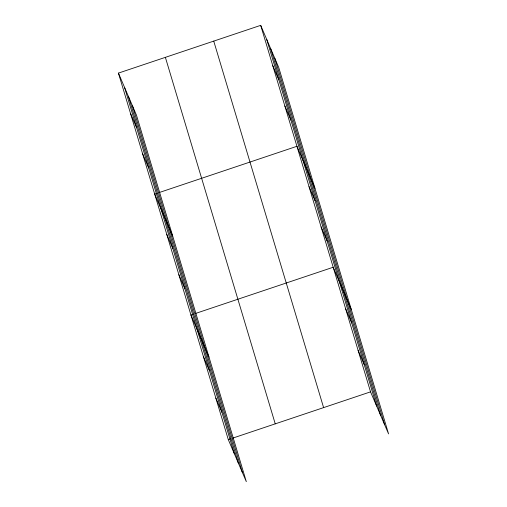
<?xml version="1.0" encoding="UTF-8"?>
<svg xmlns="http://www.w3.org/2000/svg" width="507" height="507" viewBox="0 0 507 507"><rect width="100%" height="100%" fill="white"/><g stroke="black" fill="none" stroke-linecap="round" stroke-linejoin="round"><path stroke-width="0.76" d="M118.429 73.103L136.453 115.146L246.313 481.65L228.296 439.613L118.429 73.103L260.687 25.35L278.704 67.387L388.571 433.897L370.547 391.854L260.687 25.35M156.923 193.3L154.686 194.054L172.703 236.091M159.16 192.552L296.944 146.295L314.961 188.338M193.18 314.251L190.943 314.999L208.96 357.036M195.41 313.497L333.194 267.246L351.212 309.283M228.296 439.613L230.533 438.859M232.77 438.111L370.547 391.854M272.772 65.663L278.85 79.846M284.858 105.982L290.936 120.159M309.023 186.614L315.101 200.791M321.108 226.927L327.186 241.11M345.647 308.782L351.725 322.959M358.1 350.318L364.178 364.501M130.514 113.422L136.592 127.599M142.6 153.735L148.678 167.918M166.771 234.367L172.849 248.55M178.857 274.686L184.935 288.863M203.396 356.535L209.473 370.718M215.843 398.071L221.92 412.254M274.762 58.197L384.629 424.701M270.7 48.723L380.567 415.227M266.764 39.533L376.625 406.037M213.739 41.111L323.605 407.615M165.377 57.348L275.238 423.852M132.511 105.95L242.378 472.454M128.448 96.482L238.315 462.986M124.507 87.286L234.373 453.79"/></g></svg>
